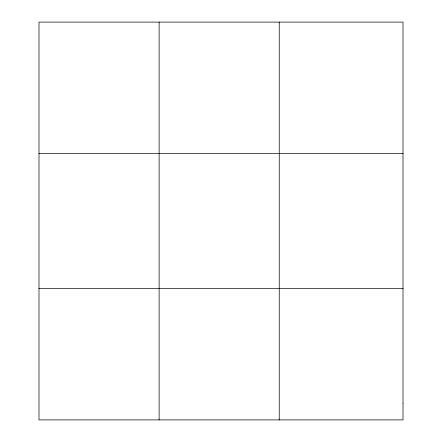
<?xml version="1.0" encoding="UTF-8"?>
<svg xmlns="http://www.w3.org/2000/svg" width="442" height="442" viewBox="0 0 442 442"><rect width="100%" height="100%" fill="white"/><g stroke="black" fill="none" stroke-linecap="round" stroke-linejoin="round"><path stroke-width="0.66" d="M159.114 419.9L159.114 22.1M279.245 419.9L279.245 22.1M38.99 153.374L403.01 153.374M38.99 288.626L403.01 288.626M403.01 403.491L403.01 419.9L38.99 419.9L38.99 22.1L403.01 22.1L403.01 403.491"/></g></svg>
